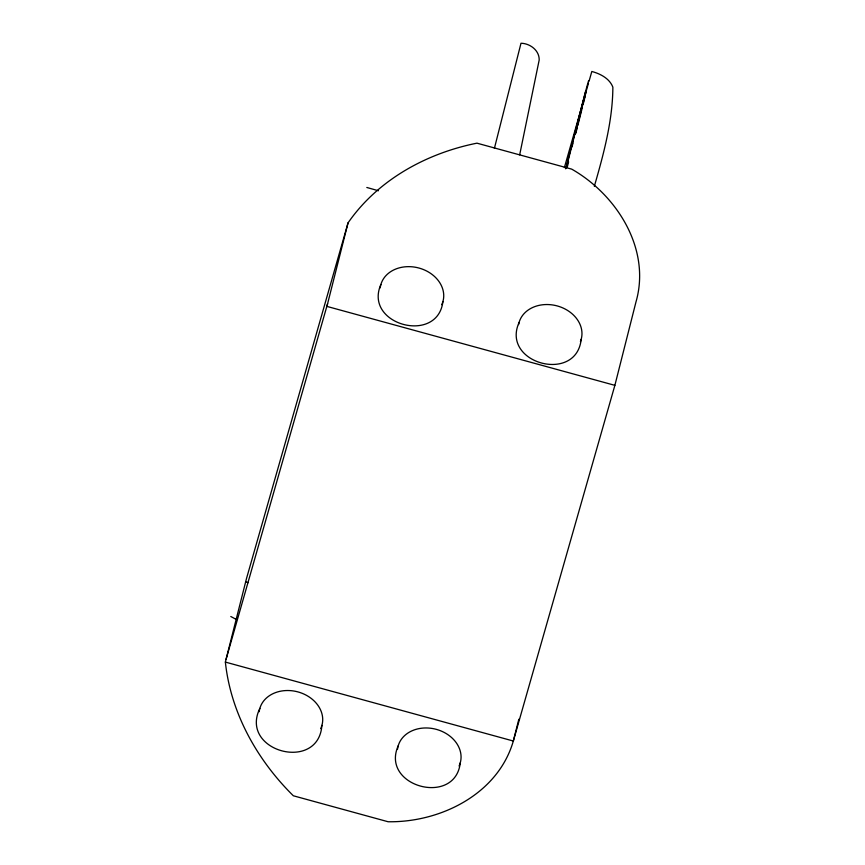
<?xml version="1.0" encoding="UTF-8"?>
<svg xmlns="http://www.w3.org/2000/svg" width="865" height="865" viewBox="0 0 865 865"><rect width="100%" height="100%" fill="white"/><g stroke="black" fill="none" stroke-linecap="round" stroke-linejoin="round"><path stroke-width="1.3" d="M519.67 154.846L539.187 60.009C539.446 50.397 530.018 43.401 520.99 43.25L494.412 148.315M225.365 662.082L246.493 578.555L348.044 222.878C377.735 179.931 426.456 153.246 476.961 143.168L571.722 169.14C616.842 194.841 651.129 249.044 636.013 301.82L614.874 385.347L513.323 741.024C498.035 794.113 440.393 822.593 388.104 821.75L293.343 795.778C257.208 760.086 230.76 713.084 225.365 662.082L513.323 741.024L518.838 719.237M348.044 222.878L326.916 306.405L614.874 385.347M259.857 708.392C238.848 751.296 318.45 772.867 321.899 725.4M380.87 284.509C363.289 324.786 437.69 344.886 442.923 301.528M398.214 745.825C380.07 786.523 455.325 806.861 460.267 762.844M519.108 322.407C500.554 363.408 576.436 383.919 581.161 339.415M565.71 168.816L585.4 91.863L586.124 92.058L584.513 97.691M566.24 168.145L586.632 87.549L588.557 80.791L589.281 80.986M566.759 167.713L567.418 165.118M572.024 146.92L573.008 143.017M575.312 133.924L581.226 110.525M581.885 107.92L583.864 100.124M567.289 167.042L568.608 161.842M575.841 133.242L577.16 128.042M577.809 125.447L582.415 107.249M583.075 104.654L585.054 96.848M226.046 659.379L327.597 303.702M564.369 167.637L588.481 83.17M589.227 80.575L591.822 71.471C600.332 73.774 609.544 78.466 612.863 87.17C612.69 120.808 603.629 154.067 594.341 186.289M245.649 581.907L248.255 582.621M366.814 187.467L378.438 190.754M230.793 616.507L236.74 619.675M380.211 287.85A32.178 25.961 14.2 0 1 419.028 268.053A32.178 25.961 14.2 0 1 441.734 304.707M518.6 324.613A32.178 25.961 14.2 0 1 557.265 305.94A32.178 25.961 14.2 0 1 580.426 341.556M259.186 711.722A32.178 25.961 14.2 0 1 298.003 691.924A32.178 25.961 14.2 0 1 320.71 728.59M397.543 749.166A32.178 25.961 14.2 0 1 436.371 729.368A32.178 25.961 14.2 0 1 459.066 766.022"/></g></svg>
